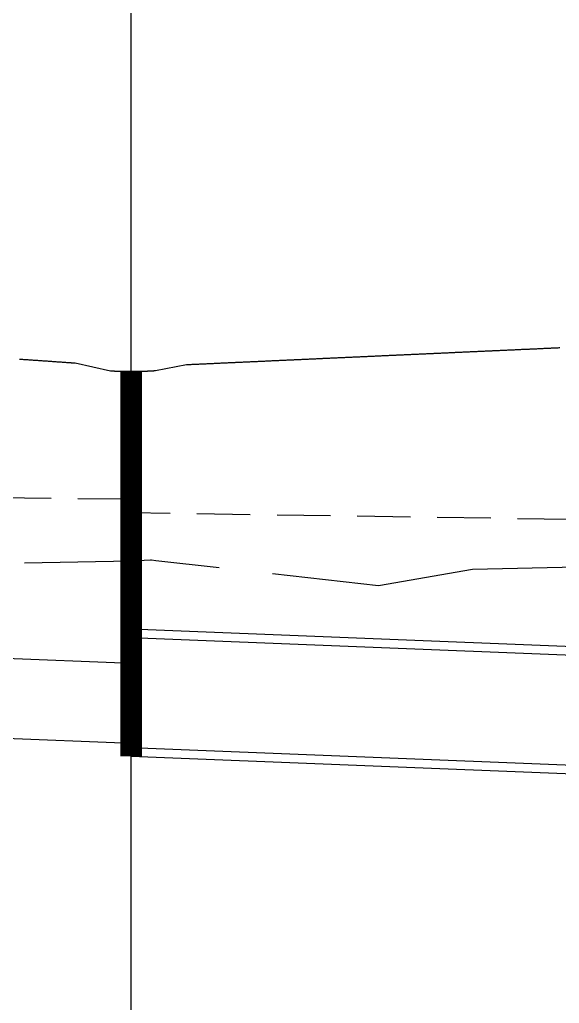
# Model space of a CAD drawing. Header units: metres. Extents: x 27 to 1668, y 87 to 577.
# Drawn here: x 196.89 to 222.15, y 324.45 to 370.47 of the extents above; entities that cross this region are included whole.
import ezdxf

# ---------------------------------------------------------------- set-up
doc = ezdxf.new("R2010")
doc.units = ezdxf.units.M
doc.linetypes.add('DASHED', pattern=[7.5, 5, -2.5])
doc.linetypes.add('HIDDEN', pattern=[3.75, 2.5, -1.25])
for name, color, linetype in [('c_Profile_design', 2, 'Continuous'), ('c_profile_existing', 251, 'DASHED'), ('c_swd_hgl', 150, 'HIDDEN'), ('C_SWD_PIPE_CL', 5, 'Continuous'), ('c_swd_pit', 5, 'Continuous'), ('C_TEXT_TABLE', 1, 'Continuous'), ('XREF', 7, 'Continuous')]:
    doc.layers.add(name, color=color, linetype=linetype)

# ---------------------------------------------------------------- blocks, each defined once
blk = doc.blocks.new('XD_SWD LS')
at = {"layer": 'c_Profile_design'}
for p, q in [((215.081, 354.789), (215.037, 354.787)), ((215.087, 354.789), (215.081, 354.789)), ((215.131, 354.792), (215.087, 354.789)), ((215.137, 354.792), (215.131, 354.792)), ((215.181, 354.794), (215.137, 354.792)), ((215.187, 354.794), (215.181, 354.794)), ((215.231, 354.796), (215.187, 354.794)), ((215.237, 354.796), (215.231, 354.796)), ((215.281, 354.798), (215.237, 354.796)), ((215.286, 354.798), (215.281, 354.798)), ((215.331, 354.801), (215.286, 354.798)), ((215.336, 354.801), (215.331, 354.801)), ((215.381, 354.803), (215.336, 354.801)), ((215.386, 354.803), (215.381, 354.803)), ((215.431, 354.805), (215.386, 354.803)), ((215.436, 354.805), (215.431, 354.805)), ((215.481, 354.807), (215.436, 354.805)), ((215.486, 354.807), (215.481, 354.807)), ((215.531, 354.81), (215.486, 354.807)), ((215.536, 354.81), (215.531, 354.81)), ((215.581, 354.812), (215.536, 354.81)), ((215.586, 354.812), (215.581, 354.812)), ((215.631, 354.814), (215.586, 354.812)), ((215.636, 354.814), (215.631, 354.814)), ((215.681, 354.817), (215.636, 354.814)), ((215.686, 354.817), (215.681, 354.817)), ((215.73, 354.819), (215.686, 354.817)), ((215.736, 354.819), (215.73, 354.819)), ((215.78, 354.821), (215.736, 354.819)), ((215.786, 354.821), (215.78, 354.821)), ((215.83, 354.823), (215.786, 354.821)), ((215.836, 354.823), (215.83, 354.823)), ((215.88, 354.826), (215.836, 354.823)), ((215.886, 354.826), (215.88, 354.826)), ((215.93, 354.828), (215.886, 354.826)), ((215.936, 354.828), (215.93, 354.828)), ((215.98, 354.83), (215.936, 354.828)), ((215.985, 354.83), (215.98, 354.83)), ((216.03, 354.832), (215.985, 354.83)), ((216.035, 354.832), (216.03, 354.832)), ((216.08, 354.835), (216.035, 354.832)), ((216.085, 354.835), (216.08, 354.835)), ((216.13, 354.837), (216.085, 354.835)), ((216.135, 354.837), (216.13, 354.837)), ((216.18, 354.839), (216.135, 354.837)), ((216.185, 354.839), (216.18, 354.839)), ((216.23, 354.841), (216.185, 354.839)), ((216.235, 354.841), (216.23, 354.841)), ((216.28, 354.844), (216.235, 354.841)), ((216.285, 354.844), (216.28, 354.844)), ((216.33, 354.846), (216.285, 354.844)), ((216.335, 354.846), (216.33, 354.846)), ((216.38, 354.848), (216.335, 354.846)), ((216.385, 354.848), (216.38, 354.848)), ((216.429, 354.85), (216.385, 354.848)), ((216.435, 354.85), (216.429, 354.85)), ((216.479, 354.853), (216.435, 354.85)), ((216.485, 354.853), (216.479, 354.853)), ((216.529, 354.855), (216.485, 354.853)), ((216.535, 354.855), (216.529, 354.855)), ((216.579, 354.857), (216.535, 354.855)), ((216.585, 354.857), (216.579, 354.857)), ((216.629, 354.859), (216.585, 354.857)), ((216.635, 354.859), (216.629, 354.859)), ((216.679, 354.862), (216.635, 354.859)), ((216.684, 354.862), (216.679, 354.862)), ((216.729, 354.864), (216.684, 354.862)), ((216.734, 354.864), (216.729, 354.864)), ((216.779, 354.866), (216.734, 354.864)), ((216.784, 354.866), (216.779, 354.866)), ((216.829, 354.868), (216.784, 354.866)), ((216.834, 354.868), (216.829, 354.868)), ((216.879, 354.871), (216.834, 354.868)), ((216.884, 354.871), (216.879, 354.871)), ((216.929, 354.873), (216.884, 354.871)), ((216.934, 354.873), (216.929, 354.873)), ((216.979, 354.875), (216.934, 354.873)), ((216.984, 354.875), (216.979, 354.875)), ((217.029, 354.878), (216.984, 354.875)), ((217.034, 354.878), (217.029, 354.878)), ((217.079, 354.88), (217.034, 354.878)), ((217.084, 354.88), (217.079, 354.88)), ((217.128, 354.882), (217.084, 354.88)), ((217.134, 354.882), (217.128, 354.882)), ((217.178, 354.884), (217.134, 354.882)), ((217.184, 354.884), (217.178, 354.884)), ((217.228, 354.887), (217.184, 354.884)), ((217.234, 354.887), (217.228, 354.887)), ((217.278, 354.889), (217.234, 354.887)), ((217.284, 354.889), (217.278, 354.889)), ((217.328, 354.891), (217.284, 354.889)), ((217.334, 354.891), (217.328, 354.891)), ((217.378, 354.893), (217.334, 354.891)), ((217.383, 354.893), (217.378, 354.893)), ((217.428, 354.896), (217.383, 354.893)), ((217.433, 354.896), (217.428, 354.896)), ((217.478, 354.898), (217.433, 354.896)), ((217.483, 354.898), (217.478, 354.898)), ((217.528, 354.9), (217.483, 354.898)), ((217.533, 354.9), (217.528, 354.9)), ((217.578, 354.902), (217.533, 354.9)), ((217.583, 354.902), (217.578, 354.902)), ((217.628, 354.905), (217.583, 354.902)), ((217.633, 354.905), (217.628, 354.905)), ((217.678, 354.907), (217.633, 354.905)), ((217.683, 354.907), (217.678, 354.907)), ((217.728, 354.909), (217.683, 354.907)), ((217.733, 354.909), (217.728, 354.909)), ((217.778, 354.911), (217.733, 354.909)), ((217.783, 354.911), (217.778, 354.911)), ((217.827, 354.914), (217.783, 354.911)), ((217.833, 354.914), (217.827, 354.914)), ((217.877, 354.916), (217.833, 354.914)), ((217.883, 354.916), (217.877, 354.916)), ((217.927, 354.918), (217.883, 354.916)), ((217.933, 354.918), (217.927, 354.918)), ((217.977, 354.92), (217.933, 354.918)), ((217.983, 354.92), (217.977, 354.92)), ((218.027, 354.923), (217.983, 354.92)), ((218.033, 354.923), (218.027, 354.923)), ((218.077, 354.925), (218.033, 354.923)), ((218.082, 354.925), (218.077, 354.925)), ((218.127, 354.927), (218.082, 354.925)), ((218.132, 354.927), (218.127, 354.927)), ((218.177, 354.929), (218.132, 354.927)), ((218.182, 354.929), (218.177, 354.929)), ((218.227, 354.932), (218.182, 354.929)), ((218.232, 354.932), (218.227, 354.932)), ((218.277, 354.934), (218.232, 354.932)), ((218.282, 354.934), (218.277, 354.934)), ((218.327, 354.936), (218.282, 354.934)), ((218.332, 354.936), (218.327, 354.936)), ((218.377, 354.938), (218.332, 354.936)), ((218.382, 354.938), (218.377, 354.938)), ((218.427, 354.941), (218.382, 354.938)), ((218.432, 354.941), (218.427, 354.941)), ((218.477, 354.943), (218.432, 354.941)), ((218.482, 354.943), (218.477, 354.943)), ((218.526, 354.945), (218.482, 354.943)), ((218.532, 354.945), (218.526, 354.945)), ((218.576, 354.947), (218.532, 354.945)), ((218.582, 354.947), (218.576, 354.947)), ((218.626, 354.95), (218.582, 354.947)), ((218.632, 354.95), (218.626, 354.95)), ((218.676, 354.952), (218.632, 354.95)), ((218.682, 354.952), (218.676, 354.952)), ((218.726, 354.954), (218.682, 354.952)), ((218.732, 354.954), (218.726, 354.954)), ((218.776, 354.956), (218.732, 354.954)), ((218.781, 354.956), (218.776, 354.956)), ((218.826, 354.959), (218.781, 354.956)), ((218.831, 354.959), (218.826, 354.959)), ((218.876, 354.961), (218.831, 354.959)), ((218.881, 354.961), (218.876, 354.961)), ((218.926, 354.963), (218.881, 354.961)), ((218.931, 354.963), (218.926, 354.963)), ((218.976, 354.965), (218.931, 354.963)), ((218.981, 354.965), (218.976, 354.965)), ((219.026, 354.968), (218.981, 354.965)), ((219.031, 354.968), (219.026, 354.968)), ((219.076, 354.97), (219.031, 354.968)), ((219.081, 354.97), (219.076, 354.97)), ((219.126, 354.972), (219.081, 354.97)), ((219.131, 354.972), (219.126, 354.972)), ((219.176, 354.974), (219.131, 354.972)), ((219.181, 354.974), (219.176, 354.974)), ((219.225, 354.977), (219.181, 354.974)), ((219.231, 354.977), (219.225, 354.977)), ((219.275, 354.979), (219.231, 354.977)), ((219.281, 354.979), (219.275, 354.979)), ((219.325, 354.981), (219.281, 354.979)), ((219.331, 354.981), (219.325, 354.981)), ((219.375, 354.983), (219.331, 354.981)), ((219.381, 354.983), (219.375, 354.983)), ((219.425, 354.986), (219.381, 354.983)), ((219.431, 354.986), (219.425, 354.986)), ((219.475, 354.988), (219.431, 354.986)), ((219.48, 354.988), (219.475, 354.988)), ((219.525, 354.99), (219.48, 354.988)), ((219.53, 354.99), (219.525, 354.99)), ((219.575, 354.993), (219.53, 354.99)), ((219.58, 354.993), (219.575, 354.993)), ((219.625, 354.995), (219.58, 354.993)), ((219.63, 354.995), (219.625, 354.995)), ((219.675, 354.997), (219.63, 354.995)), ((219.68, 354.997), (219.675, 354.997)), ((219.725, 354.999), (219.68, 354.997)), ((219.73, 354.999), (219.725, 354.999)), ((219.775, 355.002), (219.73, 354.999)), ((219.78, 355.002), (219.775, 355.002)), ((219.825, 355.004), (219.78, 355.002)), ((219.83, 355.004), (219.825, 355.004)), ((219.875, 355.006), (219.83, 355.004)), ((219.88, 355.006), (219.875, 355.006)), ((219.924, 355.008), (219.88, 355.006)), ((219.93, 355.008), (219.924, 355.008)), ((219.974, 355.011), (219.93, 355.008)), ((219.98, 355.011), (219.974, 355.011)), ((220.024, 355.013), (219.98, 355.011)), ((220.03, 355.013), (220.024, 355.013)), ((220.074, 355.015), (220.03, 355.013)), ((220.08, 355.015), (220.074, 355.015)), ((220.124, 355.017), (220.08, 355.015)), ((220.13, 355.017), (220.124, 355.017)), ((220.174, 355.02), (220.13, 355.017)), ((220.179, 355.02), (220.174, 355.02)), ((220.224, 355.022), (220.179, 355.02)), ((220.229, 355.022), (220.224, 355.022)), ((220.274, 355.024), (220.229, 355.022)), ((220.279, 355.024), (220.274, 355.024)), ((220.324, 355.026), (220.279, 355.024)), ((220.329, 355.026), (220.324, 355.026)), ((220.374, 355.029), (220.329, 355.026)), ((220.379, 355.029), (220.374, 355.029)), ((220.424, 355.031), (220.379, 355.029)), ((220.429, 355.031), (220.424, 355.031)), ((220.474, 355.033), (220.429, 355.031)), ((220.479, 355.033), (220.474, 355.033)), ((220.524, 355.035), (220.479, 355.033)), ((220.529, 355.035), (220.524, 355.035)), ((220.574, 355.038), (220.529, 355.035)), ((220.579, 355.038), (220.574, 355.038)), ((220.623, 355.04), (220.579, 355.038)), ((220.629, 355.04), (220.623, 355.04)), ((220.673, 355.042), (220.629, 355.04)), ((220.679, 355.042), (220.673, 355.042)), ((220.723, 355.044), (220.679, 355.042)), ((220.729, 355.044), (220.723, 355.044)), ((220.773, 355.047), (220.729, 355.044)), ((220.779, 355.047), (220.773, 355.047)), ((220.823, 355.049), (220.779, 355.047)), ((220.829, 355.049), (220.823, 355.049)), ((220.873, 355.051), (220.829, 355.049)), ((220.879, 355.051), (220.873, 355.051)), ((220.923, 355.053), (220.879, 355.051)), ((220.928, 355.053), (220.923, 355.053)), ((220.973, 355.056), (220.928, 355.053)), ((220.978, 355.056), (220.973, 355.056)), ((221.023, 355.058), (220.978, 355.056)), ((221.028, 355.058), (221.023, 355.058)), ((221.073, 355.06), (221.028, 355.058)), ((221.078, 355.06), (221.073, 355.06)), ((221.123, 355.062), (221.078, 355.06)), ((221.128, 355.062), (221.123, 355.062)), ((221.173, 355.065), (221.128, 355.062)), ((221.178, 355.065), (221.173, 355.065)), ((221.223, 355.067), (221.178, 355.065)), ((221.228, 355.067), (221.223, 355.067)), ((221.273, 355.069), (221.228, 355.067)), ((221.278, 355.069), (221.273, 355.069)), ((221.322, 355.071), (221.278, 355.069)), ((221.328, 355.071), (221.322, 355.071)), ((221.372, 355.074), (221.328, 355.071)), ((221.378, 355.074), (221.372, 355.074)), ((221.422, 355.076), (221.378, 355.074)), ((221.428, 355.076), (221.422, 355.076)), ((221.472, 355.078), (221.428, 355.076)), ((221.478, 355.078), (221.472, 355.078)), ((221.522, 355.08), (221.478, 355.078)), ((221.528, 355.08), (221.522, 355.08)), ((221.572, 355.083), (221.528, 355.08)), ((221.578, 355.083), (221.572, 355.083)), ((221.622, 355.085), (221.578, 355.083)), ((221.627, 355.085), (221.622, 355.085)), ((221.672, 355.087), (221.627, 355.085)), ((221.677, 355.087), (221.672, 355.087)), ((221.722, 355.089), (221.677, 355.087)), ((221.727, 355.089), (221.722, 355.089)), ((221.772, 355.092), (221.727, 355.089)), ((221.777, 355.092), (221.772, 355.092)), ((221.822, 355.094), (221.777, 355.092)), ((221.827, 355.094), (221.822, 355.094)), ((221.872, 355.096), (221.827, 355.094)), ((221.877, 355.096), (221.872, 355.096)), ((221.922, 355.098), (221.877, 355.096)), ((221.927, 355.098), (221.922, 355.098)), ((221.972, 355.101), (221.927, 355.098)), ((221.977, 355.101), (221.972, 355.101)), ((222.021, 355.103), (221.977, 355.101)), ((222.027, 355.103), (222.021, 355.103)), ((222.071, 355.105), (222.027, 355.103)), ((222.077, 355.105), (222.071, 355.105)), ((222.121, 355.107), (222.077, 355.105)), ((222.127, 355.107), (222.121, 355.107)), ((222.171, 355.11), (222.127, 355.107)), ((196.896, 354.574), (196.888, 354.574)), ((196.938, 354.571), (196.896, 354.574)), ((196.946, 354.571), (196.938, 354.571)), ((196.988, 354.567), (196.946, 354.571)), ((196.997, 354.567), (196.988, 354.567)), ((197.038, 354.564), (196.997, 354.567)), ((197.047, 354.564), (197.038, 354.564)), ((197.088, 354.561), (197.047, 354.564)), ((197.097, 354.56), (197.088, 354.561)), ((197.138, 354.557), (197.097, 354.56)), ((197.147, 354.557), (197.138, 354.557)), ((197.189, 354.554), (197.147, 354.557)), ((197.197, 354.553), (197.189, 354.554)), ((197.239, 354.55), (197.197, 354.553)), ((197.247, 354.55), (197.239, 354.55)), ((197.289, 354.547), (197.247, 354.55)), ((197.297, 354.547), (197.289, 354.547)), ((197.339, 354.543), (197.297, 354.547)), ((197.347, 354.543), (197.339, 354.543)), ((197.389, 354.54), (197.347, 354.543)), ((197.398, 354.54), (197.389, 354.54)), ((197.439, 354.536), (197.398, 354.54)), ((197.448, 354.536), (197.439, 354.536)), ((197.49, 354.533), (197.448, 354.536)), ((197.498, 354.533), (197.49, 354.533)), ((197.54, 354.529), (197.498, 354.533)), ((197.548, 354.529), (197.54, 354.529)), ((197.59, 354.526), (197.548, 354.529)), ((197.598, 354.526), (197.59, 354.526)), ((197.64, 354.523), (197.598, 354.526)), ((197.648, 354.522), (197.64, 354.523)), ((197.69, 354.519), (197.648, 354.522)), ((197.698, 354.519), (197.69, 354.519)), ((197.74, 354.516), (197.698, 354.519)), ((197.749, 354.515), (197.74, 354.516)), ((197.791, 354.512), (197.749, 354.515)), ((197.799, 354.512), (197.791, 354.512)), ((197.841, 354.509), (197.799, 354.512)), ((197.849, 354.508), (197.841, 354.509)), ((197.891, 354.505), (197.849, 354.508)), ((197.899, 354.505), (197.891, 354.505)), ((197.941, 354.502), (197.899, 354.505)), ((197.949, 354.501), (197.941, 354.502)), ((197.991, 354.498), (197.949, 354.501)), ((197.999, 354.498), (197.991, 354.498)), ((198.041, 354.495), (197.999, 354.498)), ((198.049, 354.494), (198.041, 354.495)), ((198.091, 354.491), (198.049, 354.494)), ((198.099, 354.491), (198.091, 354.491)), ((198.142, 354.488), (198.099, 354.491)), ((198.15, 354.487), (198.142, 354.488)), ((198.192, 354.484), (198.15, 354.487)), ((198.2, 354.484), (198.192, 354.484)), ((198.242, 354.48), (198.2, 354.484)), ((198.25, 354.48), (198.242, 354.48)), ((198.292, 354.477), (198.25, 354.48)), ((198.3, 354.477), (198.292, 354.477)), ((198.342, 354.473), (198.3, 354.477)), ((198.35, 354.473), (198.342, 354.473)), ((198.392, 354.47), (198.35, 354.473)), ((198.4, 354.47), (198.392, 354.47)), ((198.443, 354.466), (198.4, 354.47)), ((198.45, 354.466), (198.443, 354.466)), ((198.493, 354.463), (198.45, 354.466)), ((198.5, 354.463), (198.493, 354.463)), ((198.543, 354.459), (198.5, 354.463)), ((198.551, 354.459), (198.543, 354.459)), ((198.593, 354.456), (198.551, 354.459)), ((198.601, 354.456), (198.593, 354.456)), ((198.643, 354.452), (198.601, 354.456)), ((198.651, 354.452), (198.643, 354.452)), ((198.693, 354.449), (198.651, 354.452)), ((198.701, 354.448), (198.693, 354.449)), ((198.744, 354.445), (198.701, 354.448)), ((198.751, 354.445), (198.744, 354.445)), ((198.794, 354.441), (198.751, 354.445)), ((198.801, 354.441), (198.794, 354.441)), ((198.844, 354.438), (198.801, 354.441)), ((198.851, 354.438), (198.844, 354.438)), ((198.894, 354.434), (198.851, 354.438)), ((198.901, 354.434), (198.894, 354.434)), ((198.944, 354.431), (198.901, 354.434)), ((198.952, 354.431), (198.944, 354.431)), ((198.994, 354.427), (198.952, 354.431)), ((199.002, 354.427), (198.994, 354.427)), ((199.045, 354.424), (199.002, 354.427)), ((199.052, 354.423), (199.045, 354.424)), ((199.095, 354.42), (199.052, 354.423)), ((199.102, 354.42), (199.095, 354.42)), ((199.145, 354.416), (199.102, 354.42)), ((199.152, 354.416), (199.145, 354.416)), ((199.195, 354.413), (199.152, 354.416)), ((199.202, 354.413), (199.195, 354.413)), ((199.245, 354.409), (199.202, 354.413)), ((199.252, 354.409), (199.245, 354.409)), ((199.295, 354.406), (199.252, 354.409)), ((199.302, 354.405), (199.295, 354.406)), ((199.346, 354.402), (199.302, 354.405)), ((199.353, 354.402), (199.346, 354.402)), ((199.396, 354.398), (199.353, 354.402)), ((199.403, 354.398), (199.396, 354.398)), ((199.446, 354.395), (199.403, 354.398)), ((199.453, 354.395), (199.446, 354.395)), ((199.496, 354.391), (199.453, 354.395)), ((201.146, 354.025), (199.496, 354.391)), ((205.001, 354.331), (204.956, 354.329)), ((205.006, 354.331), (205.001, 354.331)), ((205.051, 354.333), (205.006, 354.331)), ((205.056, 354.333), (205.051, 354.333)), ((205.101, 354.335), (205.056, 354.333)), ((205.106, 354.335), (205.101, 354.335)), ((205.151, 354.338), (205.106, 354.335)), ((205.156, 354.338), (205.151, 354.338)), ((205.201, 354.34), (205.156, 354.338)), ((205.206, 354.34), (205.201, 354.34)), ((205.251, 354.342), (205.206, 354.34)), ((205.256, 354.342), (205.251, 354.342)), ((205.301, 354.344), (205.256, 354.342)), ((205.306, 354.344), (205.301, 354.344)), ((205.351, 354.347), (205.306, 354.344)), ((205.356, 354.347), (205.351, 354.347)), ((205.401, 354.349), (205.356, 354.347)), ((205.406, 354.349), (205.401, 354.349)), ((205.45, 354.351), (205.406, 354.349)), ((205.456, 354.351), (205.45, 354.351)), ((205.5, 354.354), (205.456, 354.351)), ((205.506, 354.354), (205.5, 354.354)), ((205.55, 354.356), (205.506, 354.354)), ((205.555, 354.356), (205.55, 354.356)), ((205.6, 354.358), (205.555, 354.356)), ((205.605, 354.358), (205.6, 354.358)), ((205.65, 354.36), (205.605, 354.358)), ((205.655, 354.36), (205.65, 354.36)), ((205.7, 354.363), (205.655, 354.36)), ((205.705, 354.363), (205.7, 354.363)), ((205.75, 354.365), (205.705, 354.363)), ((205.755, 354.365), (205.75, 354.365)), ((205.8, 354.367), (205.755, 354.365)), ((205.805, 354.367), (205.8, 354.367)), ((205.85, 354.37), (205.805, 354.367)), ((205.855, 354.37), (205.85, 354.37)), ((205.9, 354.372), (205.855, 354.37)), ((205.905, 354.372), (205.9, 354.372)), ((205.95, 354.374), (205.905, 354.372)), ((205.955, 354.374), (205.95, 354.374)), ((206, 354.376), (205.955, 354.374)), ((206.005, 354.376), (206, 354.376)), ((206.05, 354.379), (206.005, 354.376)), ((206.055, 354.379), (206.05, 354.379)), ((206.1, 354.381), (206.055, 354.379)), ((206.105, 354.381), (206.1, 354.381)), ((206.149, 354.383), (206.105, 354.381)), ((206.155, 354.383), (206.149, 354.383)), ((206.199, 354.386), (206.155, 354.383)), ((206.205, 354.386), (206.199, 354.386)), ((206.249, 354.388), (206.205, 354.386)), ((206.254, 354.388), (206.249, 354.388)), ((206.299, 354.39), (206.254, 354.388)), ((206.304, 354.39), (206.299, 354.39)), ((206.349, 354.392), (206.304, 354.39)), ((206.354, 354.392), (206.349, 354.392)), ((206.399, 354.395), (206.354, 354.392)), ((206.404, 354.395), (206.399, 354.395)), ((206.449, 354.397), (206.404, 354.395)), ((206.454, 354.397), (206.449, 354.397)), ((206.499, 354.399), (206.454, 354.397)), ((206.504, 354.399), (206.499, 354.399)), ((206.549, 354.401), (206.504, 354.399)), ((206.554, 354.401), (206.549, 354.401)), ((206.599, 354.404), (206.554, 354.401)), ((206.604, 354.404), (206.599, 354.404)), ((206.649, 354.406), (206.604, 354.404)), ((206.654, 354.406), (206.649, 354.406)), ((206.699, 354.408), (206.654, 354.406)), ((206.704, 354.408), (206.699, 354.408)), ((206.749, 354.411), (206.704, 354.408)), ((206.754, 354.411), (206.749, 354.411)), ((206.799, 354.413), (206.754, 354.411)), ((206.804, 354.413), (206.799, 354.413)), ((206.848, 354.415), (206.804, 354.413)), ((206.854, 354.415), (206.848, 354.415)), ((206.898, 354.417), (206.854, 354.415)), ((206.904, 354.417), (206.898, 354.417)), ((206.948, 354.42), (206.904, 354.417)), ((206.954, 354.42), (206.948, 354.42)), ((206.998, 354.422), (206.954, 354.42)), ((207.003, 354.422), (206.998, 354.422)), ((207.048, 354.424), (207.003, 354.422)), ((207.053, 354.424), (207.048, 354.424)), ((207.098, 354.426), (207.053, 354.424)), ((207.103, 354.426), (207.098, 354.426)), ((207.148, 354.429), (207.103, 354.426)), ((207.153, 354.429), (207.148, 354.429)), ((207.198, 354.431), (207.153, 354.429)), ((207.203, 354.431), (207.198, 354.431)), ((207.248, 354.433), (207.203, 354.431)), ((207.253, 354.433), (207.248, 354.433)), ((207.298, 354.436), (207.253, 354.433)), ((207.303, 354.436), (207.298, 354.436)), ((207.348, 354.438), (207.303, 354.436)), ((207.353, 354.438), (207.348, 354.438)), ((207.398, 354.44), (207.353, 354.438)), ((207.403, 354.44), (207.398, 354.44)), ((207.448, 354.442), (207.403, 354.44)), ((207.453, 354.442), (207.448, 354.442)), ((207.498, 354.445), (207.453, 354.442)), ((207.503, 354.445), (207.498, 354.445)), ((207.547, 354.447), (207.503, 354.445)), ((207.553, 354.447), (207.547, 354.447)), ((207.597, 354.449), (207.553, 354.447)), ((207.603, 354.449), (207.597, 354.449)), ((207.647, 354.452), (207.603, 354.449)), ((207.653, 354.452), (207.647, 354.452)), ((207.697, 354.454), (207.653, 354.452)), ((207.702, 354.454), (207.697, 354.454)), ((207.747, 354.456), (207.702, 354.454)), ((207.752, 354.456), (207.747, 354.456)), ((207.797, 354.458), (207.752, 354.456)), ((207.802, 354.458), (207.797, 354.458)), ((207.847, 354.461), (207.802, 354.458)), ((207.852, 354.461), (207.847, 354.461)), ((207.897, 354.463), (207.852, 354.461)), ((207.902, 354.463), (207.897, 354.463)), ((207.947, 354.465), (207.902, 354.463)), ((207.952, 354.465), (207.947, 354.465)), ((207.997, 354.467), (207.952, 354.465)), ((208.002, 354.467), (207.997, 354.467)), ((208.047, 354.47), (208.002, 354.467)), ((208.052, 354.47), (208.047, 354.47)), ((208.097, 354.472), (208.052, 354.47)), ((208.102, 354.472), (208.097, 354.472)), ((208.147, 354.474), (208.102, 354.472)), ((208.152, 354.474), (208.147, 354.474)), ((208.197, 354.477), (208.152, 354.474)), ((208.202, 354.477), (208.197, 354.477)), ((208.246, 354.479), (208.202, 354.477)), ((208.252, 354.479), (208.246, 354.479)), ((208.296, 354.481), (208.252, 354.479)), ((208.302, 354.481), (208.296, 354.481)), ((208.346, 354.483), (208.302, 354.481)), ((208.352, 354.483), (208.346, 354.483)), ((208.396, 354.486), (208.352, 354.483)), ((208.401, 354.486), (208.396, 354.486)), ((208.446, 354.488), (208.401, 354.486)), ((208.451, 354.488), (208.446, 354.488)), ((208.496, 354.49), (208.451, 354.488)), ((208.501, 354.49), (208.496, 354.49)), ((208.546, 354.492), (208.501, 354.49)), ((208.551, 354.492), (208.546, 354.492)), ((208.596, 354.495), (208.551, 354.492)), ((208.601, 354.495), (208.596, 354.495)), ((208.646, 354.497), (208.601, 354.495)), ((208.651, 354.497), (208.646, 354.497)), ((208.696, 354.499), (208.651, 354.497)), ((208.701, 354.499), (208.696, 354.499)), ((208.746, 354.502), (208.701, 354.499)), ((208.751, 354.502), (208.746, 354.502)), ((208.796, 354.504), (208.751, 354.502)), ((208.801, 354.504), (208.796, 354.504)), ((208.846, 354.506), (208.801, 354.504)), ((208.851, 354.506), (208.846, 354.506)), ((208.896, 354.508), (208.851, 354.506)), ((208.901, 354.508), (208.896, 354.508)), ((208.945, 354.511), (208.901, 354.508)), ((208.951, 354.511), (208.945, 354.511)), ((208.995, 354.513), (208.951, 354.511)), ((209.001, 354.513), (208.995, 354.513)), ((209.045, 354.515), (209.001, 354.513)), ((209.051, 354.515), (209.045, 354.515)), ((209.095, 354.517), (209.051, 354.515)), ((209.1, 354.517), (209.095, 354.517)), ((209.145, 354.52), (209.1, 354.517)), ((209.15, 354.52), (209.145, 354.52)), ((209.195, 354.522), (209.15, 354.52)), ((209.2, 354.522), (209.195, 354.522)), ((209.245, 354.524), (209.2, 354.522)), ((209.25, 354.524), (209.245, 354.524)), ((209.295, 354.527), (209.25, 354.524)), ((209.3, 354.527), (209.295, 354.527)), ((209.345, 354.529), (209.3, 354.527)), ((209.35, 354.529), (209.345, 354.529)), ((209.395, 354.531), (209.35, 354.529)), ((209.4, 354.531), (209.395, 354.531)), ((209.445, 354.533), (209.4, 354.531)), ((209.45, 354.533), (209.445, 354.533)), ((209.495, 354.536), (209.45, 354.533)), ((209.5, 354.536), (209.495, 354.536)), ((209.545, 354.538), (209.5, 354.536)), ((209.55, 354.538), (209.545, 354.538)), ((209.595, 354.54), (209.55, 354.538)), ((209.6, 354.54), (209.595, 354.54)), ((209.644, 354.542), (209.6, 354.54)), ((209.65, 354.542), (209.644, 354.542)), ((209.694, 354.545), (209.65, 354.542)), ((209.7, 354.545), (209.694, 354.545)), ((209.744, 354.547), (209.7, 354.545)), ((209.75, 354.547), (209.744, 354.547)), ((209.794, 354.549), (209.75, 354.547)), ((209.799, 354.549), (209.794, 354.549)), ((209.844, 354.552), (209.799, 354.549)), ((209.849, 354.552), (209.844, 354.552)), ((209.894, 354.554), (209.849, 354.552)), ((209.899, 354.554), (209.894, 354.554)), ((209.944, 354.556), (209.899, 354.554)), ((209.949, 354.556), (209.944, 354.556)), ((209.994, 354.558), (209.949, 354.556)), ((209.999, 354.558), (209.994, 354.558)), ((210.044, 354.561), (209.999, 354.558)), ((210.049, 354.561), (210.044, 354.561)), ((210.094, 354.563), (210.049, 354.561)), ((210.099, 354.563), (210.094, 354.563)), ((210.144, 354.565), (210.099, 354.563)), ((210.149, 354.565), (210.144, 354.565)), ((210.194, 354.567), (210.149, 354.565)), ((210.199, 354.567), (210.194, 354.567)), ((210.244, 354.57), (210.199, 354.567)), ((210.249, 354.57), (210.244, 354.57)), ((210.294, 354.572), (210.249, 354.57)), ((210.299, 354.572), (210.294, 354.572)), ((210.343, 354.574), (210.299, 354.572)), ((210.349, 354.574), (210.343, 354.574)), ((210.393, 354.576), (210.349, 354.574)), ((210.438, 354.579), (210.393, 354.576)), ((210.443, 354.579), (210.438, 354.579)), ((210.488, 354.581), (210.443, 354.579)), ((210.493, 354.581), (210.488, 354.581)), ((210.538, 354.583), (210.493, 354.581)), ((210.543, 354.583), (210.538, 354.583)), ((210.588, 354.586), (210.543, 354.583)), ((210.593, 354.586), (210.588, 354.586)), ((210.638, 354.588), (210.593, 354.586)), ((210.643, 354.588), (210.638, 354.588)), ((210.688, 354.59), (210.643, 354.588)), ((210.693, 354.59), (210.688, 354.59)), ((210.738, 354.592), (210.693, 354.59)), ((210.743, 354.592), (210.738, 354.592)), ((210.788, 354.595), (210.743, 354.592)), ((210.793, 354.595), (210.788, 354.595)), ((210.838, 354.597), (210.793, 354.595)), ((210.843, 354.597), (210.838, 354.597)), ((210.887, 354.599), (210.843, 354.597)), ((210.893, 354.599), (210.887, 354.599)), ((210.937, 354.601), (210.893, 354.599)), ((210.943, 354.601), (210.937, 354.601)), ((210.987, 354.604), (210.943, 354.601)), ((210.993, 354.604), (210.987, 354.604)), ((211.037, 354.606), (210.993, 354.604)), ((211.043, 354.606), (211.037, 354.606)), ((211.087, 354.608), (211.043, 354.606)), ((211.092, 354.608), (211.087, 354.608)), ((211.137, 354.611), (211.092, 354.608)), ((211.142, 354.611), (211.137, 354.611)), ((211.187, 354.613), (211.142, 354.611)), ((211.192, 354.613), (211.187, 354.613)), ((211.237, 354.615), (211.192, 354.613)), ((211.242, 354.615), (211.237, 354.615)), ((211.287, 354.617), (211.242, 354.615)), ((211.292, 354.617), (211.287, 354.617)), ((211.337, 354.62), (211.292, 354.617)), ((211.342, 354.62), (211.337, 354.62)), ((211.387, 354.622), (211.342, 354.62)), ((211.392, 354.622), (211.387, 354.622)), ((211.437, 354.624), (211.392, 354.622)), ((211.442, 354.624), (211.437, 354.624)), ((211.487, 354.626), (211.442, 354.624)), ((211.492, 354.626), (211.487, 354.626)), ((211.537, 354.629), (211.492, 354.626)), ((211.542, 354.629), (211.537, 354.629)), ((211.586, 354.631), (211.542, 354.629)), ((211.592, 354.631), (211.586, 354.631)), ((211.636, 354.633), (211.592, 354.631)), ((211.642, 354.633), (211.636, 354.633)), ((211.686, 354.635), (211.642, 354.633)), ((211.692, 354.635), (211.686, 354.635)), ((211.736, 354.638), (211.692, 354.635)), ((211.742, 354.638), (211.736, 354.638)), ((211.786, 354.64), (211.742, 354.638)), ((211.791, 354.64), (211.786, 354.64)), ((211.836, 354.642), (211.791, 354.64)), ((211.841, 354.642), (211.836, 354.642)), ((211.886, 354.645), (211.841, 354.642)), ((211.891, 354.645), (211.886, 354.645)), ((211.936, 354.647), (211.891, 354.645)), ((211.941, 354.647), (211.936, 354.647)), ((211.986, 354.649), (211.941, 354.647)), ((211.991, 354.649), (211.986, 354.649)), ((212.036, 354.651), (211.991, 354.649)), ((212.041, 354.651), (212.036, 354.651)), ((212.086, 354.654), (212.041, 354.651)), ((212.091, 354.654), (212.086, 354.654)), ((212.136, 354.656), (212.091, 354.654)), ((212.141, 354.656), (212.136, 354.656)), ((212.186, 354.658), (212.141, 354.656)), ((212.191, 354.658), (212.186, 354.658)), ((212.236, 354.66), (212.191, 354.658)), ((212.241, 354.66), (212.236, 354.66)), ((212.285, 354.663), (212.241, 354.66)), ((212.291, 354.663), (212.285, 354.663)), ((212.335, 354.665), (212.291, 354.663)), ((212.341, 354.665), (212.335, 354.665)), ((212.385, 354.667), (212.341, 354.665)), ((212.391, 354.667), (212.385, 354.667)), ((212.435, 354.669), (212.391, 354.667)), ((212.441, 354.669), (212.435, 354.669)), ((212.485, 354.672), (212.441, 354.669)), ((212.49, 354.672), (212.485, 354.672)), ((212.535, 354.674), (212.49, 354.672)), ((212.54, 354.674), (212.535, 354.674)), ((212.585, 354.676), (212.54, 354.674)), ((212.59, 354.676), (212.585, 354.676)), ((212.635, 354.679), (212.59, 354.676)), ((212.64, 354.679), (212.635, 354.679)), ((212.685, 354.681), (212.64, 354.679)), ((212.69, 354.681), (212.685, 354.681)), ((212.735, 354.683), (212.69, 354.681)), ((212.74, 354.683), (212.735, 354.683)), ((212.785, 354.685), (212.74, 354.683)), ((212.79, 354.685), (212.785, 354.685)), ((212.835, 354.688), (212.79, 354.685)), ((212.84, 354.688), (212.835, 354.688)), ((212.885, 354.69), (212.84, 354.688)), ((212.89, 354.69), (212.885, 354.69)), ((212.935, 354.692), (212.89, 354.69)), ((212.94, 354.692), (212.935, 354.692)), ((212.984, 354.694), (212.94, 354.692)), ((212.99, 354.694), (212.984, 354.694)), ((213.034, 354.697), (212.99, 354.694)), ((213.04, 354.697), (213.034, 354.697)), ((213.084, 354.699), (213.04, 354.697)), ((213.09, 354.699), (213.084, 354.699)), ((213.134, 354.701), (213.09, 354.699)), ((213.14, 354.701), (213.134, 354.701)), ((213.184, 354.703), (213.14, 354.701)), ((213.189, 354.703), (213.184, 354.703)), ((213.234, 354.706), (213.189, 354.703)), ((213.239, 354.706), (213.234, 354.706)), ((213.284, 354.708), (213.239, 354.706)), ((213.289, 354.708), (213.284, 354.708)), ((213.334, 354.71), (213.289, 354.708)), ((213.339, 354.71), (213.334, 354.71)), ((213.384, 354.712), (213.339, 354.71)), ((213.389, 354.712), (213.384, 354.712)), ((213.434, 354.715), (213.389, 354.712)), ((213.439, 354.715), (213.434, 354.715)), ((213.484, 354.717), (213.439, 354.715)), ((213.489, 354.717), (213.484, 354.717)), ((213.534, 354.719), (213.489, 354.717)), ((213.539, 354.719), (213.534, 354.719)), ((213.584, 354.722), (213.539, 354.719)), ((213.589, 354.722), (213.584, 354.722)), ((213.634, 354.724), (213.589, 354.722)), ((213.639, 354.724), (213.634, 354.724)), ((213.683, 354.726), (213.639, 354.724)), ((213.689, 354.726), (213.683, 354.726)), ((213.733, 354.728), (213.689, 354.726)), ((213.739, 354.728), (213.733, 354.728)), ((213.783, 354.731), (213.739, 354.728)), ((213.789, 354.731), (213.783, 354.731)), ((213.833, 354.733), (213.789, 354.731)), ((213.839, 354.733), (213.833, 354.733)), ((213.883, 354.735), (213.839, 354.733)), ((213.888, 354.735), (213.883, 354.735)), ((213.933, 354.737), (213.888, 354.735)), ((213.938, 354.737), (213.933, 354.737)), ((213.983, 354.74), (213.938, 354.737)), ((213.988, 354.74), (213.983, 354.74)), ((214.033, 354.742), (213.988, 354.74)), ((214.038, 354.742), (214.033, 354.742)), ((214.083, 354.744), (214.038, 354.742)), ((214.088, 354.744), (214.083, 354.744)), ((214.133, 354.746), (214.088, 354.744)), ((214.138, 354.746), (214.133, 354.746)), ((214.183, 354.749), (214.138, 354.746)), ((214.188, 354.749), (214.183, 354.749)), ((214.233, 354.751), (214.188, 354.749)), ((214.238, 354.751), (214.233, 354.751)), ((214.283, 354.753), (214.238, 354.751)), ((214.288, 354.753), (214.283, 354.753)), ((214.333, 354.755), (214.288, 354.753)), ((214.338, 354.755), (214.333, 354.755)), ((214.382, 354.758), (214.338, 354.755)), ((214.388, 354.758), (214.382, 354.758)), ((214.432, 354.76), (214.388, 354.758)), ((214.438, 354.76), (214.432, 354.76)), ((214.482, 354.762), (214.438, 354.76)), ((214.488, 354.762), (214.482, 354.762)), ((214.532, 354.765), (214.488, 354.762)), ((214.538, 354.765), (214.532, 354.765)), ((214.582, 354.767), (214.538, 354.765)), ((214.587, 354.767), (214.582, 354.767)), ((214.632, 354.769), (214.587, 354.767)), ((214.637, 354.769), (214.632, 354.769)), ((214.682, 354.771), (214.637, 354.769)), ((214.687, 354.771), (214.682, 354.771)), ((214.732, 354.774), (214.687, 354.771)), ((214.737, 354.774), (214.732, 354.774)), ((214.782, 354.776), (214.737, 354.774)), ((214.787, 354.776), (214.782, 354.776)), ((214.832, 354.778), (214.787, 354.776)), ((214.837, 354.778), (214.832, 354.778)), ((214.882, 354.78), (214.837, 354.778)), ((214.887, 354.78), (214.882, 354.78)), ((214.932, 354.783), (214.887, 354.78)), ((214.937, 354.783), (214.932, 354.783)), ((214.982, 354.785), (214.937, 354.783)), ((214.987, 354.785), (214.982, 354.785)), ((215.031, 354.787), (214.987, 354.785)), ((215.037, 354.787), (215.031, 354.787)), ((201.156, 354.025), (201.146, 354.025)), ((201.166, 354.024), (201.156, 354.025)), ((201.176, 354.024), (201.166, 354.024)), ((201.186, 354.023), (201.176, 354.024)), ((201.196, 354.023), (201.186, 354.023)), ((201.206, 354.022), (201.196, 354.023)), ((201.217, 354.022), (201.206, 354.022)), ((201.227, 354.021), (201.217, 354.022)), ((201.238, 354.021), (201.227, 354.021)), ((201.248, 354.02), (201.238, 354.021)), ((201.259, 354.02), (201.248, 354.02)), ((201.27, 354.019), (201.259, 354.02)), ((201.28, 354.019), (201.27, 354.019)), ((201.291, 354.018), (201.28, 354.019)), ((201.302, 354.018), (201.291, 354.018)), ((201.314, 354.017), (201.302, 354.018)), ((201.325, 354.017), (201.314, 354.017)), ((201.336, 354.016), (201.325, 354.017)), ((201.347, 354.015), (201.336, 354.016)), ((201.359, 354.015), (201.347, 354.015)), ((201.371, 354.014), (201.359, 354.015)), ((201.382, 354.014), (201.371, 354.014)), ((201.394, 354.013), (201.382, 354.014)), ((201.406, 354.012), (201.394, 354.013)), ((201.418, 354.012), (201.406, 354.012)), ((201.454, 354.01), (201.418, 354.012)), ((201.464, 354.01), (201.454, 354.01)), ((201.502, 354.008), (201.464, 354.01)), ((201.51, 354.007), (201.502, 354.008)), ((201.551, 354.005), (201.51, 354.007)), ((201.557, 354.005), (201.551, 354.005)), ((201.6, 354.003), (201.557, 354.005)), ((201.603, 354.003), (201.6, 354.003)), ((201.649, 354), (201.603, 354.003)), ((201.654, 354), (201.649, 354)), ((201.649, 354), (201.649, 354)), ((201.693, 354), (201.654, 354)), ((201.7, 354), (201.693, 354)), ((201.738, 354), (201.7, 354)), ((201.749, 354), (201.738, 354)), ((201.782, 354), (201.749, 354)), ((201.796, 354), (201.782, 354)), ((201.826, 354), (201.796, 354)), ((202.089, 354), (201.826, 354)), ((202.11, 354), (202.089, 354)), ((202.121, 354), (202.11, 354)), ((202.393, 354), (202.121, 354)), ((202.422, 354), (202.393, 354)), ((202.437, 354), (202.422, 354)), ((202.469, 354), (202.437, 354)), ((202.48, 354), (202.469, 354)), ((202.516, 354), (202.48, 354)), ((202.522, 354), (202.516, 354)), ((202.556, 354), (202.522, 354)), ((202.563, 354), (202.556, 354)), ((202.564, 354), (202.563, 354)), ((202.61, 354.003), (202.564, 354)), ((202.614, 354.003), (202.61, 354.003)), ((202.657, 354.005), (202.614, 354.003)), ((202.664, 354.005), (202.657, 354.005)), ((202.704, 354.007), (202.664, 354.005)), ((202.714, 354.008), (202.704, 354.007)), ((202.751, 354.01), (202.714, 354.008)), ((202.763, 354.01), (202.751, 354.01)), ((202.799, 354.012), (202.763, 354.01)), ((202.813, 354.013), (202.799, 354.012)), ((202.847, 354.015), (202.813, 354.013)), ((202.863, 354.015), (202.847, 354.015)), ((202.879, 354.016), (202.863, 354.015)), ((202.895, 354.017), (202.879, 354.016)), ((202.911, 354.018), (202.895, 354.017)), ((202.928, 354.019), (202.911, 354.018)), ((202.944, 354.019), (202.928, 354.019)), ((202.96, 354.02), (202.944, 354.019)), ((202.976, 354.021), (202.96, 354.02)), ((202.992, 354.022), (202.976, 354.021)), ((203.008, 354.023), (202.992, 354.022)), ((203.024, 354.023), (203.008, 354.023)), ((203.04, 354.024), (203.024, 354.023)), ((203.056, 354.025), (203.04, 354.024)), ((203.072, 354.026), (203.056, 354.025)), ((203.089, 354.027), (203.072, 354.026)), ((203.105, 354.027), (203.089, 354.027)), ((203.121, 354.028), (203.105, 354.027)), ((203.137, 354.029), (203.121, 354.028)), ((203.153, 354.03), (203.137, 354.029)), ((203.169, 354.031), (203.153, 354.03)), ((203.185, 354.031), (203.169, 354.031)), ((203.201, 354.032), (203.185, 354.031)), ((203.217, 354.033), (203.201, 354.032)), ((203.233, 354.034), (203.217, 354.033)), ((203.249, 354.035), (203.233, 354.034)), ((204.702, 354.317), (203.249, 354.035)), ((204.707, 354.317), (204.702, 354.317)), ((204.751, 354.319), (204.707, 354.317)), ((204.757, 354.319), (204.751, 354.319)), ((204.801, 354.322), (204.757, 354.319)), ((204.807, 354.322), (204.801, 354.322)), ((204.851, 354.324), (204.807, 354.322)), ((204.856, 354.324), (204.851, 354.324)), ((204.901, 354.326), (204.856, 354.324)), ((204.906, 354.326), (204.901, 354.326)), ((204.951, 354.329), (204.906, 354.326)), ((204.956, 354.329), (204.951, 354.329))]:
    blk.add_line(p, q, dxfattribs=at)
at = {"layer": 'c_profile_existing'}
for p, q in [((202.11, 345.141), (194.367, 344.998)), ((203.012, 345.186), (202.11, 345.141)), ((203.056, 345.181), (203.012, 345.186)), ((203.266, 345.153), (203.056, 345.181)), ((213.688, 343.975), (203.266, 345.153)), ((218.088, 344.751), (213.688, 343.975)), ((222.987, 344.856), (218.088, 344.751))]:
    blk.add_line(p, q, dxfattribs=at)
at = {"layer": 'c_swd_hgl'}
for p, q in [((202.11, 348.033), (121.663, 348.845)), ((201.91, 347.393), (201.91, 348.033)), ((202.11, 347.393), (202.11, 348.033)), ((271.429, 346.353), (202.11, 347.393)), ((202.11, 347.393), (202.11, 347.393))]:
    blk.add_line(p, q, dxfattribs=at)
at = {"layer": 'C_SWD_PIPE_CL'}
for p, q in [((202.11, 340.35), (121.663, 343.568)), ((202.11, 340.35), (121.663, 343.568)), ((271.429, 339.175), (202.11, 341.948)), ((271.429, 338.77), (202.11, 341.543)), ((202.11, 336.6), (121.663, 339.818)), ((202.11, 336.6), (121.663, 339.818)), ((271.429, 333.63), (202.11, 336.403)), ((271.429, 333.225), (202.11, 335.998))]:
    blk.add_line(p, q, dxfattribs=at)
at = {"layer": 'c_swd_pit', "flags": 128}
blk.add_lwpolyline([(202.11, 354, 1, 1, 0), (202.11, 335.998, 1, 1, 0)], format="xyseb", dxfattribs=at)
blk.add_lwpolyline([(202.11, 354, 1, 1, 0), (202.11, 335.998, 1, 1, 0)], format="xyseb", dxfattribs=at)
at = {"layer": 'C_TEXT_TABLE'}
blk.add_line((202.11, 285), (202.11, 460), dxfattribs=at)
blk.add_line((202.11, 285), (202.11, 460), dxfattribs=at)
blk.add_line((202.11, 285), (202.11, 460), dxfattribs=at)
blk.add_line((202.11, 285), (202.11, 460), dxfattribs=at)
blk.add_line((202.11, 285), (202.11, 460), dxfattribs=at)
blk.add_line((202.11, 285), (202.11, 460), dxfattribs=at)

msp = doc.modelspace()

# ---------------------------------------------------------------- block references
at = {"layer": 'XREF'}
msp.add_blockref('XD_SWD LS', (0, 0), dxfattribs=at)

doc.saveas('drawing.dxf')
